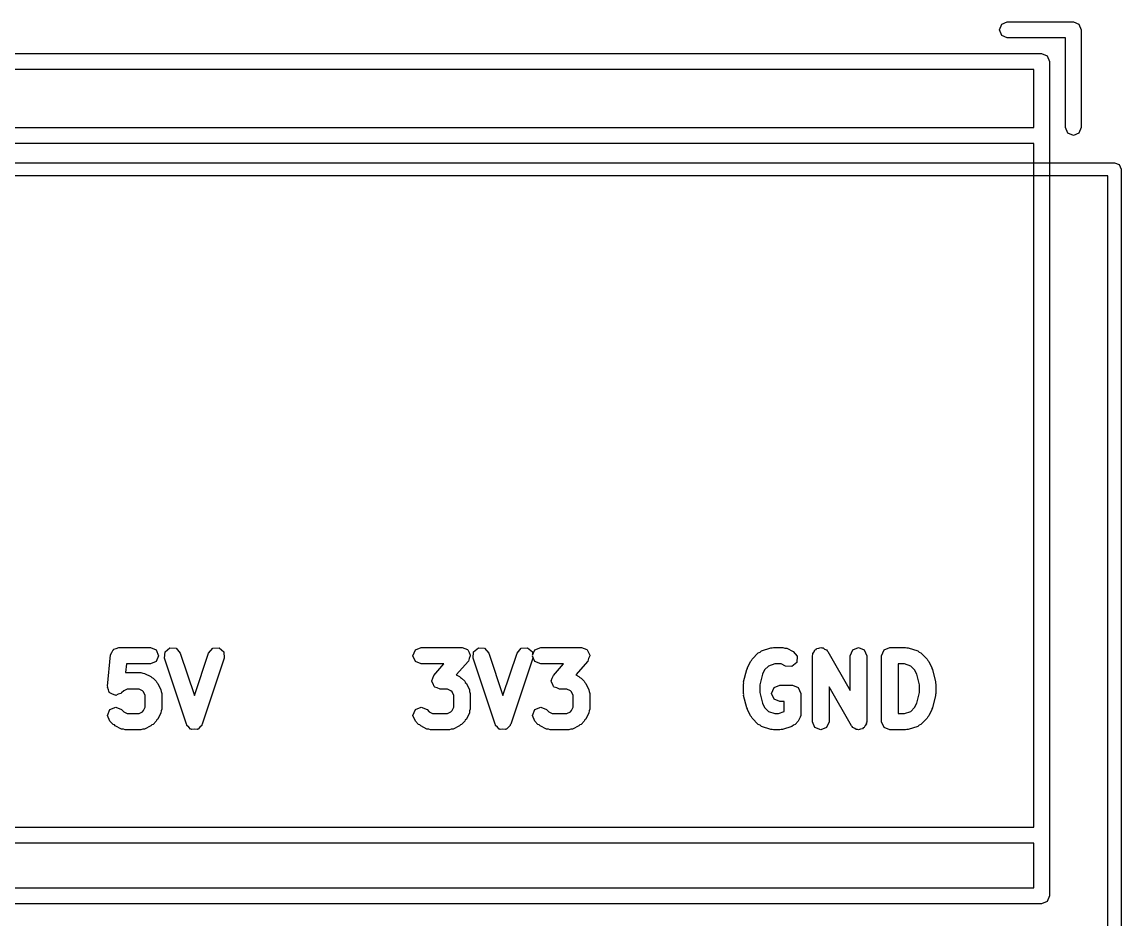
# Model space of a CAD drawing. Extents: x 111.8 to 136.4, y -131 to -94.3.
# Drawn here: x 128.11 to 136.43, y -101.07 to -94.28 of the extents above; entities that cross this region are included whole.
import ezdxf

# ---------------------------------------------------------------- set-up
doc = ezdxf.new("R2010")
doc.units = 0
doc.layers.add('BLACK', color=7, linetype='CONTINUOUS')

msp = doc.modelspace()

# ---------------------------------------------------------------- linework, layer by layer
at = {"layer": 'BLACK', "linetype": 'CONTINUOUS'}
for p, q in [((135.51, -94.34), (135.528, -94.2976)), ((135.528, -94.2976), (135.57, -94.28)), ((135.57, -94.28), (136.07, -94.28)), ((136.07, -94.28), (136.112, -94.2976)), ((136.112, -94.2976), (136.13, -94.34)), ((135.528, -94.3824), (135.51, -94.34)), ((135.57, -94.4), (135.528, -94.3824)), ((136.13, -94.34), (136.13, -95.08)), ((136.01, -94.4), (135.57, -94.4)), ((136.01, -95.08), (136.01, -94.4)), ((112.389, -94.52), (135.83, -94.52)), ((135.83, -94.52), (135.872, -94.5376)), ((135.872, -94.5376), (135.89, -94.58)), ((135.89, -94.58), (135.89, -100.9)), ((135.77, -94.64), (112.449, -94.64)), ((135.77, -95.08), (135.77, -94.64)), ((112.449, -95.08), (135.77, -95.08)), ((136.028, -95.1224), (136.01, -95.08)), ((136.07, -95.14), (136.028, -95.1224)), ((136.112, -95.1224), (136.07, -95.14)), ((136.13, -95.08), (136.112, -95.1224)), ((135.77, -95.2), (112.449, -95.2)), ((135.77, -100.38), (135.77, -95.2)), ((111.839, -95.346), (136.381, -95.346)), ((136.381, -95.346), (136.416, -95.3606)), ((136.416, -95.3606), (136.431, -95.396)), ((136.331, -95.446), (111.889, -95.446)), ((136.331, -129.922), (136.331, -95.446)), ((136.431, -95.396), (136.431, -129.972)), ((128.789, -99.0554), (128.797, -99.036)), ((128.797, -99.036), (128.801, -99.0347)), ((128.801, -99.0347), (128.802, -99.0318)), ((128.802, -99.0318), (128.822, -99.0257)), ((128.822, -99.0257), (128.842, -99.0177)), ((128.842, -99.0177), (129.08, -99.0177)), ((129.08, -99.0177), (129.124, -99.036)), ((129.124, -99.036), (129.142, -99.0802)), ((129.191, -99.0522), (129.227, -99.0209)), ((129.227, -99.0209), (129.274, -99.0243)), ((129.274, -99.0243), (129.306, -99.0604)), ((129.52, -99.0604), (129.552, -99.0243)), ((129.552, -99.0243), (129.6, -99.0209)), ((129.6, -99.0209), (129.636, -99.0522)), ((131.068, -99.0802), (131.087, -99.036)), ((131.087, -99.036), (131.131, -99.0177)), ((131.131, -99.0177), (131.44, -99.0177)), ((131.44, -99.0177), (131.461, -99.0261)), ((131.461, -99.0261), (131.482, -99.0332)), ((131.482, -99.0332), (131.483, -99.0351)), ((131.483, -99.0351), (131.485, -99.036)), ((131.485, -99.036), (131.493, -99.0563)), ((131.527, -99.0522), (131.564, -99.0209)), ((131.564, -99.0209), (131.611, -99.0243)), ((131.611, -99.0243), (131.643, -99.0604)), ((131.857, -99.0604), (131.889, -99.0243)), ((131.889, -99.0243), (131.936, -99.0209)), ((131.936, -99.0209), (131.973, -99.0522)), ((131.974, -99.0774), (131.992, -99.036)), ((131.992, -99.036), (132.036, -99.0177)), ((132.036, -99.0177), (132.345, -99.0177)), ((132.345, -99.0177), (132.366, -99.0261)), ((132.366, -99.0261), (132.386, -99.0332)), ((132.386, -99.0332), (132.387, -99.0351)), ((132.387, -99.0351), (132.389, -99.036)), ((132.389, -99.036), (132.398, -99.0563)), ((133.698, -99.0542), (133.709, -99.0447)), ((133.709, -99.0447), (133.78, -99.0209)), ((133.78, -99.0209), (133.79, -99.0216)), ((133.79, -99.0216), (133.8, -99.0177)), ((133.8, -99.0177), (133.871, -99.0177)), ((133.871, -99.0177), (133.885, -99.0233)), ((133.885, -99.0233), (133.899, -99.0243)), ((133.899, -99.0243), (133.947, -99.0481)), ((133.947, -99.0481), (133.978, -99.0842)), ((134.107, -99.0509), (134.113, -99.036)), ((134.113, -99.036), (134.121, -99.0327)), ((134.121, -99.0327), (134.126, -99.0259)), ((134.126, -99.0259), (134.142, -99.0239)), ((134.142, -99.0239), (134.157, -99.0177)), ((134.157, -99.0177), (134.165, -99.021)), ((134.165, -99.021), (134.174, -99.0199)), ((134.174, -99.0199), (134.186, -99.0298)), ((134.186, -99.0298), (134.201, -99.036)), ((134.201, -99.036), (134.205, -99.0439)), ((134.205, -99.0439), (134.211, -99.0492)), ((134.211, -99.0492), (134.38, -99.3448)), ((134.38, -99.0802), (134.399, -99.036)), ((134.399, -99.036), (134.443, -99.0177)), ((134.443, -99.0177), (134.487, -99.036)), ((134.487, -99.036), (134.505, -99.0802)), ((134.618, -99.0802), (134.637, -99.036)), ((134.637, -99.036), (134.681, -99.0177)), ((134.681, -99.0177), (134.8, -99.0177)), ((134.8, -99.0177), (134.81, -99.0216)), ((134.81, -99.0216), (134.82, -99.0209)), ((134.82, -99.0209), (134.891, -99.0447)), ((134.891, -99.0447), (134.902, -99.0542)), ((128.756, -99.3121), (128.779, -99.074)), ((128.779, -99.074), (128.789, -99.0554)), ((129.124, -99.1244), (129.08, -99.1427)), ((129.142, -99.0802), (129.124, -99.1244)), ((129.187, -99.1), (129.191, -99.0522)), ((129.354, -99.6), (129.187, -99.1)), ((129.306, -99.0604), (129.413, -99.3825)), ((129.413, -99.3825), (129.52, -99.0604)), ((129.639, -99.1), (129.472, -99.6)), ((129.636, -99.0522), (129.639, -99.1)), ((131.087, -99.1244), (131.068, -99.0802)), ((131.131, -99.1427), (131.087, -99.1244)), ((131.488, -99.1213), (131.396, -99.2261)), ((131.495, -99.1005), (131.488, -99.1213)), ((131.493, -99.0563), (131.503, -99.076)), ((131.503, -99.0802), (131.495, -99.1005)), ((131.503, -99.076), (131.502, -99.0781)), ((131.502, -99.0781), (131.503, -99.0802)), ((131.524, -99.1), (131.527, -99.0522)), ((131.691, -99.6), (131.524, -99.1)), ((131.643, -99.0604), (131.75, -99.3825)), ((131.75, -99.3825), (131.857, -99.0604)), ((131.976, -99.1), (131.809, -99.6)), ((131.973, -99.0522), (131.974, -99.0774)), ((131.992, -99.1244), (131.975, -99.0841)), ((131.975, -99.0841), (131.976, -99.1)), ((132.036, -99.1427), (131.992, -99.1244)), ((132.392, -99.1213), (132.301, -99.2261)), ((132.399, -99.1005), (132.392, -99.1213)), ((132.398, -99.0563), (132.408, -99.076)), ((132.408, -99.0802), (132.399, -99.1005)), ((132.408, -99.076), (132.407, -99.0781)), ((132.407, -99.0781), (132.408, -99.0802)), ((133.601, -99.1713), (133.625, -99.1237)), ((133.625, -99.1237), (133.633, -99.1169)), ((133.633, -99.1169), (133.637, -99.1074)), ((133.637, -99.1074), (133.684, -99.0598)), ((133.684, -99.0598), (133.698, -99.0542)), ((133.975, -99.132), (133.939, -99.1633)), ((133.978, -99.0842), (133.975, -99.132)), ((134.095, -99.0802), (134.098, -99.0723)), ((134.095, -99.5802), (134.095, -99.0802)), ((134.097, -99.0637), (134.107, -99.0509)), ((134.098, -99.0723), (134.097, -99.0637)), ((134.38, -99.3448), (134.38, -99.0802)), ((134.505, -99.0802), (134.505, -99.5802)), ((134.618, -99.5802), (134.618, -99.0802)), ((134.902, -99.0542), (134.916, -99.0598)), ((134.916, -99.0598), (134.963, -99.1074)), ((134.963, -99.1074), (134.967, -99.1169)), ((134.967, -99.1169), (134.975, -99.1237)), ((134.975, -99.1237), (134.999, -99.1713)), ((128.898, -99.1427), (128.892, -99.2082)), ((128.892, -99.2082), (129.008, -99.2082)), ((129.08, -99.1427), (128.898, -99.1427)), ((129.008, -99.2082), (129.022, -99.2137)), ((129.022, -99.2137), (129.036, -99.2148)), ((129.036, -99.2148), (129.084, -99.2386)), ((131.303, -99.1427), (131.131, -99.1427)), ((131.227, -99.2295), (131.303, -99.1427)), ((132.208, -99.1427), (132.036, -99.1427)), ((132.132, -99.2295), (132.208, -99.1427)), ((133.573, -99.2793), (133.597, -99.1841)), ((133.597, -99.1841), (133.601, -99.1784)), ((133.601, -99.1784), (133.601, -99.1713)), ((133.732, -99.1886), (133.716, -99.2211)), ((133.762, -99.1586), (133.732, -99.1886)), ((133.81, -99.1427), (133.762, -99.1586)), ((133.857, -99.1427), (133.81, -99.1427)), ((133.891, -99.1599), (133.857, -99.1427)), ((133.939, -99.1633), (133.891, -99.1599)), ((134.743, -99.1427), (134.743, -99.5177)), ((134.79, -99.1427), (134.743, -99.1427)), ((134.838, -99.1586), (134.79, -99.1427)), ((134.868, -99.1886), (134.838, -99.1586)), ((134.884, -99.221), (134.868, -99.1886)), ((134.999, -99.1713), (134.999, -99.1784)), ((134.999, -99.1784), (135.003, -99.1841)), ((135.003, -99.1841), (135.027, -99.2793)), ((129.084, -99.2386), (129.091, -99.2463)), ((129.091, -99.2463), (129.1, -99.2503)), ((129.1, -99.2503), (129.124, -99.2741)), ((129.124, -99.2741), (129.128, -99.2836)), ((129.128, -99.2836), (129.136, -99.2903)), ((129.136, -99.2903), (129.159, -99.338)), ((131.211, -99.2707), (131.22, -99.2503)), ((131.212, -99.2727), (131.211, -99.2707)), ((131.211, -99.2748), (131.212, -99.2727)), ((131.221, -99.2945), (131.211, -99.2748)), ((131.22, -99.2503), (131.227, -99.2295)), ((131.23, -99.3149), (131.221, -99.2945)), ((131.396, -99.2261), (131.421, -99.2386)), ((131.421, -99.2386), (131.428, -99.2463)), ((131.428, -99.2463), (131.437, -99.2503)), ((131.437, -99.2503), (131.461, -99.2741)), ((131.461, -99.2741), (131.465, -99.2836)), ((131.465, -99.2836), (131.473, -99.2903)), ((131.473, -99.2903), (131.496, -99.338)), ((132.116, -99.2707), (132.124, -99.2503)), ((132.117, -99.2727), (132.116, -99.2707)), ((132.116, -99.2748), (132.117, -99.2727)), ((132.126, -99.2945), (132.116, -99.2748)), ((132.124, -99.2503), (132.132, -99.2295)), ((132.134, -99.3149), (132.126, -99.2945)), ((132.301, -99.2261), (132.326, -99.2386)), ((132.326, -99.2386), (132.332, -99.2463)), ((132.332, -99.2463), (132.342, -99.2503)), ((132.342, -99.2503), (132.366, -99.2741)), ((132.366, -99.2741), (132.37, -99.2836)), ((132.37, -99.2836), (132.377, -99.2903)), ((132.377, -99.2903), (132.401, -99.338)), ((133.571, -99.2945), (133.574, -99.2872)), ((133.571, -99.3659), (133.571, -99.2945)), ((133.574, -99.2872), (133.573, -99.2793)), ((133.716, -99.2211), (133.696, -99.3022)), ((134.904, -99.3022), (134.884, -99.221)), ((135.027, -99.2793), (135.026, -99.2872)), ((135.026, -99.2872), (135.029, -99.2945)), ((135.029, -99.2945), (135.029, -99.3659)), ((128.755, -99.3183), (128.757, -99.3152)), ((128.763, -99.3377), (128.755, -99.3183)), ((128.757, -99.3152), (128.756, -99.3121)), ((128.769, -99.3579), (128.763, -99.3377)), ((128.772, -99.3594), (128.769, -99.3579)), ((128.774, -99.3625), (128.772, -99.3594)), ((128.793, -99.3705), (128.774, -99.3625)), ((128.812, -99.3805), (128.793, -99.3705)), ((128.815, -99.3795), (128.812, -99.3805)), ((128.818, -99.3808), (128.815, -99.3795)), ((128.837, -99.3727), (128.818, -99.3808)), ((128.857, -99.3667), (128.837, -99.3727)), ((128.859, -99.3637), (128.857, -99.3667)), ((128.862, -99.3625), (128.859, -99.3637)), ((128.879, -99.3458), (128.862, -99.3625)), ((128.904, -99.3332), (128.879, -99.3458)), ((128.994, -99.3332), (128.904, -99.3332)), ((129.019, -99.3458), (128.994, -99.3332)), ((129.028, -99.3553), (129.019, -99.3458)), ((129.041, -99.3807), (129.028, -99.3553)), ((129.041, -99.4702), (129.041, -99.3807)), ((129.159, -99.338), (129.161, -99.3525)), ((129.161, -99.3525), (129.166, -99.3659)), ((129.166, -99.3659), (129.166, -99.485)), ((131.232, -99.3157), (131.23, -99.3149)), ((131.233, -99.3177), (131.232, -99.3157)), ((131.253, -99.3247), (131.233, -99.3177)), ((131.274, -99.3332), (131.253, -99.3247)), ((131.33, -99.3332), (131.274, -99.3332)), ((131.356, -99.3458), (131.33, -99.3332)), ((131.365, -99.3553), (131.356, -99.3458)), ((131.378, -99.3807), (131.365, -99.3553)), ((131.378, -99.4702), (131.378, -99.3807)), ((131.496, -99.338), (131.497, -99.3525)), ((131.497, -99.3525), (131.503, -99.3659)), ((131.503, -99.3659), (131.503, -99.485)), ((132.136, -99.3157), (132.134, -99.3149)), ((132.137, -99.3177), (132.136, -99.3157)), ((132.158, -99.3247), (132.137, -99.3177)), ((132.179, -99.3332), (132.158, -99.3247)), ((132.235, -99.3332), (132.179, -99.3332)), ((132.261, -99.3458), (132.235, -99.3332)), ((132.27, -99.3553), (132.261, -99.3458)), ((132.283, -99.3807), (132.27, -99.3553)), ((132.283, -99.4702), (132.283, -99.3807)), ((132.401, -99.338), (132.402, -99.3525)), ((132.402, -99.3525), (132.408, -99.3659)), ((132.408, -99.3659), (132.408, -99.485)), ((133.574, -99.3732), (133.571, -99.3659)), ((133.573, -99.3811), (133.574, -99.3732)), ((133.597, -99.4763), (133.573, -99.3811)), ((133.696, -99.3022), (133.696, -99.3582)), ((133.696, -99.3582), (133.716, -99.4393)), ((133.785, -99.3659), (133.803, -99.3217)), ((133.803, -99.4101), (133.785, -99.3659)), ((133.803, -99.3217), (133.848, -99.3034)), ((133.848, -99.3034), (133.943, -99.3034)), ((133.943, -99.3034), (133.987, -99.3217)), ((133.987, -99.3217), (134.005, -99.3659)), ((134.005, -99.3659), (134.005, -99.5326)), ((134.389, -99.6112), (134.22, -99.3155)), ((134.22, -99.3155), (134.22, -99.5802)), ((134.884, -99.4393), (134.904, -99.3582)), ((134.904, -99.3582), (134.904, -99.3022)), ((135.027, -99.3811), (135.003, -99.4763)), ((135.029, -99.3659), (135.026, -99.3732)), ((135.026, -99.3732), (135.027, -99.3811)), ((133.716, -99.4393), (133.732, -99.4717)), ((133.848, -99.4284), (133.803, -99.4101)), ((133.88, -99.4284), (133.848, -99.4284)), ((133.88, -99.5034), (133.88, -99.4284)), ((134.868, -99.4717), (134.884, -99.4393)), ((128.755, -99.5326), (128.774, -99.4884)), ((128.774, -99.5768), (128.755, -99.5326)), ((128.774, -99.4884), (128.818, -99.4701)), ((128.818, -99.4701), (128.862, -99.4884)), ((128.862, -99.4884), (128.879, -99.505)), ((128.879, -99.505), (128.904, -99.5177)), ((128.904, -99.5177), (128.994, -99.5177)), ((128.994, -99.5177), (129.019, -99.505)), ((129.019, -99.505), (129.028, -99.4955)), ((129.028, -99.4955), (129.041, -99.4702)), ((129.159, -99.5129), (129.136, -99.5605)), ((129.161, -99.4984), (129.159, -99.5129)), ((129.166, -99.485), (129.161, -99.4984)), ((131.068, -99.5326), (131.087, -99.4884)), ((131.087, -99.5768), (131.068, -99.5326)), ((131.087, -99.4884), (131.131, -99.4701)), ((131.131, -99.4701), (131.175, -99.4884)), ((131.175, -99.4884), (131.192, -99.505)), ((131.192, -99.505), (131.217, -99.5177)), ((131.217, -99.5177), (131.33, -99.5177)), ((131.33, -99.5177), (131.356, -99.505)), ((131.356, -99.505), (131.365, -99.4955)), ((131.365, -99.4955), (131.378, -99.4702)), ((131.496, -99.5129), (131.473, -99.5605)), ((131.497, -99.4984), (131.496, -99.5129)), ((131.503, -99.485), (131.497, -99.4984)), ((131.973, -99.5326), (131.992, -99.4884)), ((131.992, -99.5768), (131.973, -99.5326)), ((131.992, -99.4884), (132.036, -99.4701)), ((132.036, -99.4701), (132.08, -99.4884)), ((132.08, -99.4884), (132.097, -99.505)), ((132.097, -99.505), (132.122, -99.5177)), ((132.122, -99.5177), (132.235, -99.5177)), ((132.235, -99.5177), (132.261, -99.505)), ((132.261, -99.505), (132.27, -99.4955)), ((132.27, -99.4955), (132.283, -99.4702)), ((132.401, -99.5129), (132.377, -99.5605)), ((132.402, -99.4984), (132.401, -99.5129)), ((132.408, -99.485), (132.402, -99.4984)), ((133.601, -99.482), (133.597, -99.4763)), ((133.601, -99.4891), (133.601, -99.482)), ((133.625, -99.5367), (133.601, -99.4891)), ((133.633, -99.5435), (133.625, -99.5367)), ((133.637, -99.553), (133.633, -99.5435)), ((133.732, -99.4717), (133.762, -99.5018)), ((133.762, -99.5018), (133.81, -99.5177)), ((133.81, -99.5177), (133.837, -99.5177)), ((133.837, -99.5177), (133.88, -99.5034)), ((134, -99.5456), (133.987, -99.5768)), ((134.005, -99.5326), (134, -99.5456)), ((134.743, -99.5177), (134.79, -99.5177)), ((134.79, -99.5177), (134.838, -99.5018)), ((134.838, -99.5018), (134.868, -99.4717)), ((134.967, -99.5435), (134.963, -99.553)), ((134.975, -99.5367), (134.967, -99.5435)), ((134.999, -99.4891), (134.975, -99.5367)), ((135.003, -99.4763), (134.999, -99.482)), ((134.999, -99.482), (134.999, -99.4891)), ((128.797, -99.6006), (128.774, -99.5768)), ((128.807, -99.6045), (128.797, -99.6006)), ((128.814, -99.6123), (128.807, -99.6045)), ((128.861, -99.6361), (128.814, -99.6123)), ((129.084, -99.6123), (129.036, -99.6361)), ((129.091, -99.6045), (129.084, -99.6123)), ((129.1, -99.6006), (129.091, -99.6045)), ((129.124, -99.5768), (129.1, -99.6006)), ((129.128, -99.5673), (129.124, -99.5768)), ((129.136, -99.5605), (129.128, -99.5673)), ((129.357, -99.6035), (129.354, -99.6)), ((129.357, -99.6081), (129.357, -99.6035)), ((129.372, -99.6211), (129.357, -99.6081)), ((129.385, -99.6361), (129.372, -99.6211)), ((129.454, -99.6211), (129.441, -99.6361)), ((129.469, -99.6081), (129.454, -99.6211)), ((129.472, -99.6), (129.469, -99.6035)), ((129.469, -99.6035), (129.469, -99.6081)), ((131.111, -99.6006), (131.087, -99.5768)), ((131.12, -99.6045), (131.111, -99.6006)), ((131.127, -99.6123), (131.12, -99.6045)), ((131.174, -99.6361), (131.127, -99.6123)), ((131.421, -99.6123), (131.373, -99.6361)), ((131.428, -99.6045), (131.421, -99.6123)), ((131.437, -99.6006), (131.428, -99.6045)), ((131.461, -99.5768), (131.437, -99.6006)), ((131.465, -99.5673), (131.461, -99.5768)), ((131.473, -99.5605), (131.465, -99.5673)), ((131.694, -99.6035), (131.691, -99.6)), ((131.694, -99.6081), (131.694, -99.6035)), ((131.709, -99.6211), (131.694, -99.6081)), ((131.722, -99.6361), (131.709, -99.6211)), ((131.791, -99.6211), (131.778, -99.6361)), ((131.806, -99.6081), (131.791, -99.6211)), ((131.809, -99.6), (131.806, -99.6035)), ((131.806, -99.6035), (131.806, -99.6081)), ((132.015, -99.6006), (131.992, -99.5768)), ((132.025, -99.6045), (132.015, -99.6006)), ((132.032, -99.6123), (132.025, -99.6045)), ((132.079, -99.6361), (132.032, -99.6123)), ((132.326, -99.6123), (132.278, -99.6361)), ((132.332, -99.6045), (132.326, -99.6123)), ((132.342, -99.6006), (132.332, -99.6045)), ((132.366, -99.5768), (132.342, -99.6006)), ((132.37, -99.5673), (132.366, -99.5768)), ((132.377, -99.5605), (132.37, -99.5673)), ((133.684, -99.6006), (133.637, -99.553)), ((133.698, -99.6061), (133.684, -99.6006)), ((133.709, -99.6157), (133.698, -99.6061)), ((133.78, -99.6395), (133.709, -99.6157)), ((133.939, -99.6157), (133.867, -99.6395)), ((133.95, -99.6061), (133.939, -99.6157)), ((133.963, -99.6006), (133.95, -99.6061)), ((133.987, -99.5768), (133.963, -99.6006)), ((133.987, -99.5768), (133.987, -99.5768)), ((133.987, -99.5768), (133.987, -99.5768)), ((134.113, -99.6244), (134.095, -99.5802)), ((134.157, -99.6427), (134.113, -99.6244)), ((134.201, -99.6244), (134.157, -99.6427)), ((134.22, -99.5802), (134.201, -99.6244)), ((134.395, -99.6165), (134.389, -99.6112)), ((134.399, -99.6244), (134.395, -99.6165)), ((134.414, -99.6306), (134.399, -99.6244)), ((134.426, -99.6405), (134.414, -99.6306)), ((134.479, -99.6277), (134.474, -99.6345)), ((134.487, -99.6244), (134.479, -99.6277)), ((134.493, -99.6094), (134.487, -99.6244)), ((134.503, -99.5966), (134.493, -99.6094)), ((134.505, -99.5802), (134.502, -99.5881)), ((134.502, -99.5881), (134.503, -99.5966)), ((134.637, -99.6244), (134.618, -99.5802)), ((134.681, -99.6427), (134.637, -99.6244)), ((134.891, -99.6157), (134.82, -99.6395)), ((134.902, -99.6061), (134.891, -99.6157)), ((134.916, -99.6006), (134.902, -99.6061)), ((134.963, -99.553), (134.916, -99.6006)), ((128.876, -99.6371), (128.861, -99.6361)), ((128.889, -99.6427), (128.876, -99.6371)), ((129.008, -99.6427), (128.889, -99.6427)), ((129.022, -99.6371), (129.008, -99.6427)), ((129.036, -99.6361), (129.022, -99.6371)), ((129.39, -99.6364), (129.385, -99.6361)), ((129.393, -99.6395), (129.39, -99.6364)), ((129.413, -99.6381), (129.393, -99.6395)), ((129.433, -99.6395), (129.413, -99.6381)), ((129.436, -99.6364), (129.433, -99.6395)), ((129.441, -99.6361), (129.436, -99.6364)), ((131.189, -99.6371), (131.174, -99.6361)), ((131.202, -99.6427), (131.189, -99.6371)), ((131.345, -99.6427), (131.202, -99.6427)), ((131.359, -99.6371), (131.345, -99.6427)), ((131.373, -99.6361), (131.359, -99.6371)), ((131.727, -99.6364), (131.722, -99.6361)), ((131.73, -99.6395), (131.727, -99.6364)), ((131.75, -99.6381), (131.73, -99.6395)), ((131.77, -99.6395), (131.75, -99.6381)), ((131.773, -99.6364), (131.77, -99.6395)), ((131.778, -99.6361), (131.773, -99.6364)), ((132.094, -99.6371), (132.079, -99.6361)), ((132.107, -99.6427), (132.094, -99.6371)), ((132.25, -99.6427), (132.107, -99.6427)), ((132.263, -99.6371), (132.25, -99.6427)), ((132.278, -99.6361), (132.263, -99.6371)), ((133.79, -99.6388), (133.78, -99.6395)), ((133.8, -99.6427), (133.79, -99.6388)), ((133.848, -99.6427), (133.8, -99.6427)), ((133.857, -99.6388), (133.848, -99.6427)), ((133.867, -99.6395), (133.857, -99.6388)), ((134.435, -99.6394), (134.426, -99.6405)), ((134.443, -99.6427), (134.435, -99.6394)), ((134.458, -99.6365), (134.443, -99.6427)), ((134.474, -99.6345), (134.458, -99.6365)), ((134.8, -99.6427), (134.681, -99.6427)), ((134.81, -99.6388), (134.8, -99.6427)), ((134.82, -99.6395), (134.81, -99.6388)), ((112.449, -100.38), (135.77, -100.38)), ((135.77, -100.5), (112.449, -100.5)), ((135.77, -100.84), (135.77, -100.5)), ((114.965, -100.84), (135.77, -100.84)), ((135.83, -100.96), (114.965, -100.96)), ((135.872, -100.942), (135.83, -100.96)), ((135.89, -100.9), (135.872, -100.942))]:
    msp.add_line(p, q, dxfattribs=at)

doc.saveas('drawing.dxf')
